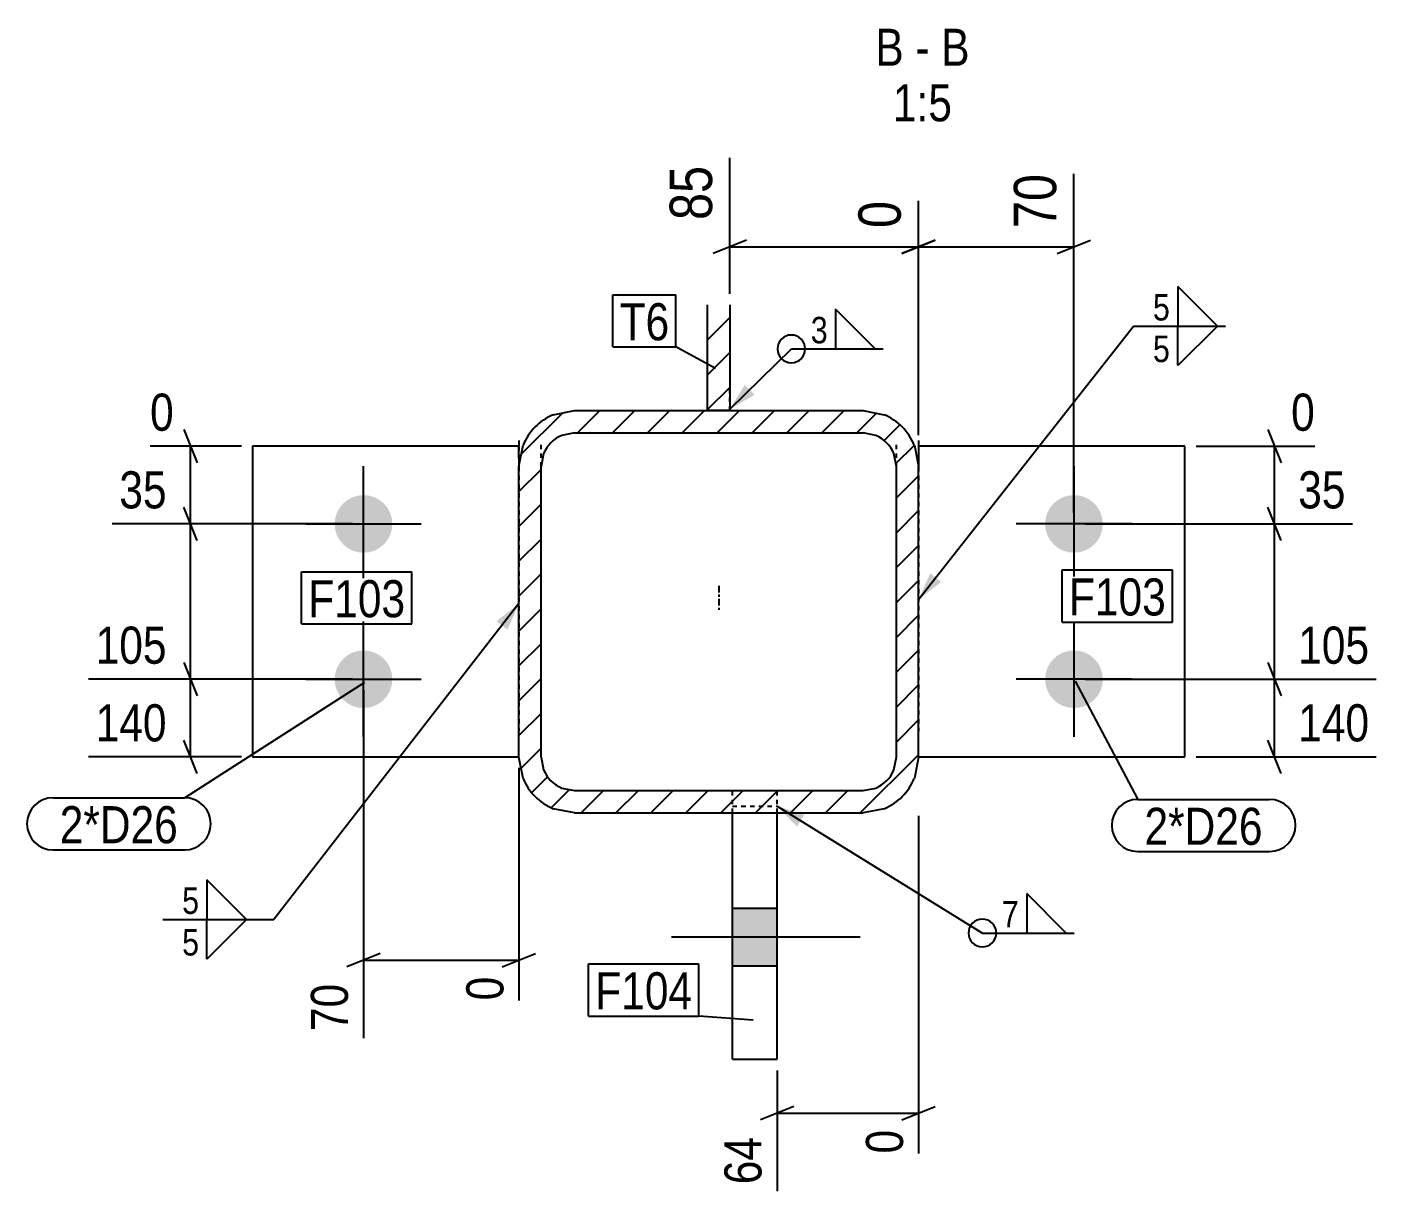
# Model space of a CAD drawing. Header units: millimetres. Extents: x 38 to 39268, y 10 to 1241.
# Drawn here: x 9538 to 10146, y 12 to 537 of the extents above; entities that cross this region are included whole.
import ezdxf

# ---------------------------------------------------------------- set-up
doc = ezdxf.new("R2010")
doc.units = ezdxf.units.MM
doc.linetypes.add('DXK_LINE_DOT2', pattern=[3.9198, 1.9599, -1.9599])
doc.linetypes.add('DXK_LINE_DOT3', pattern=[5.9187, 2.979, -0.9799, 0.9799, -0.9799])
for name, color, linetype in [('MÅLSÆTNING', 7, 'Continuous'), ('STÅL', 7, 'Continuous'), ('TEKST', 7, 'Continuous')]:
    doc.layers.add(name, color=color, linetype=linetype)
doc.styles.add('Arial Narrow', font='ARIALN.TTF', dxfattribs={"height": 0.2})

msp = doc.modelspace()

# ---------------------------------------------------------------- hatches: boundary and pattern name
at = {"layer": 'STÅL', "linetype": 'Continuous'}
h = msp.add_hatch(dxfattribs=at)
h.set_pattern_fill('', scale=3.5, style=0, pattern_type=0)
h.set_pattern_definition([(45, (9844.529, 411.466), (-7.8577, 7.8577), [])])
h.paths.add_polyline_path([(9854.53, 411.47), (9844.53, 411.47), (9844.53, 363.86), (9854.53, 363.86)])
h = msp.add_hatch(dxfattribs=at)
h.set_pattern_fill('', scale=3.5, style=0, pattern_type=0)
h.set_pattern_definition([(45, (9937.626, 348.316), (-7.8577, 7.8577), [])])
h.paths.add_polyline_path([(9939.53, 338.68), (9937.63, 348.32), (9932.21, 356.49), (9924.1, 361.95), (9914.53, 363.86), (9784.53, 363.86), (9774.96, 361.95), (9766.85, 356.49), (9761.43, 348.32), (9759.53, 338.68), (9759.53, 207.7), (9761.43, 198.06), (9766.85, 189.89), (9774.96, 184.43), (9784.53, 182.51), (9914.53, 182.51), (9924.1, 184.43), (9932.21, 189.89), (9937.63, 198.06), (9939.53, 207.7)])
h.paths.add_polyline_path([(9928.39, 201.92), (9925.14, 197.01), (9920.27, 193.74), (9914.53, 192.59), (9784.53, 192.59), (9778.79, 193.74), (9773.92, 197.01), (9770.67, 201.92), (9769.53, 207.7), (9769.53, 338.68), (9770.67, 344.46), (9773.92, 349.36), (9778.79, 352.64), (9784.53, 353.79), (9914.53, 353.79), (9920.27, 352.64), (9925.14, 349.36), (9928.39, 344.46), (9929.53, 338.68), (9929.53, 207.7)])
for points in [[(9689.53, 325.79, -1), (9689.53, 299.79, -1)], [(10009.53, 299.79, -1), (10009.53, 325.79, -1)], [(9689.53, 255.79, -1), (9689.53, 229.79, -1)], [(10009.53, 229.79, -1), (10009.53, 255.79, -1)], [(9875.78, 113.62), (9875.78, 139.62), (9855.78, 139.62), (9855.78, 113.62)]]:
    msp.add_hatch(color=96, dxfattribs=at).paths.add_polyline_path(points)
at = {"layer": 'TEKST', "linetype": 'Continuous'}
for points in [[(9865.64, 371), (9854.53, 364.47), (9861.26, 375.46)], [(9949.71, 286.62), (9939.53, 278.72), (9944.79, 290.48)], [(9749.4, 268.91), (9759.53, 276.88), (9754.34, 265.08)], [(9884.76, 176.41), (9875.78, 185.65), (9888.05, 181.73)]]:
    msp.add_hatch(color=3, dxfattribs=at).paths.add_polyline_path(points)

# ---------------------------------------------------------------- linework, layer by layer
at = {"layer": 'MÅLSÆTNING', "color": 7, "linetype": 'Continuous'}
for p, q in [((9854.53, 416.47), (9854.53, 477.8)), ((10009.53, 317.79), (10009.53, 470.52)), ((9939.53, 352.79), (9939.53, 458.33)), ((9939.53, 352.79), (9939.53, 458.33)), ((9862.03, 440.64), (9847.03, 434.64)), ((9947.03, 440.64), (9932.03, 434.64)), ((9932.03, 434.64), (9947.03, 440.64)), ((10002.03, 434.64), (10017.03, 440.64)), ((9854.53, 437.64), (9939.53, 437.64)), ((9939.53, 437.64), (10009.53, 437.64)), ((9608.56, 355.29), (9614.56, 340.29)), ((10096.84, 355.29), (10102.84, 340.29)), ((9634.53, 347.79), (9593.39, 347.79)), ((9611.56, 312.79), (9611.56, 347.79)), ((10064.53, 347.79), (10118.01, 347.79)), ((10099.84, 312.79), (10099.84, 347.79)), ((9614.56, 305.29), (9608.56, 320.29)), ((9614.56, 305.29), (9608.56, 320.29)), ((10102.84, 305.29), (10096.84, 320.29)), ((10102.84, 305.29), (10096.84, 320.29)), ((9684.53, 312.79), (9576.36, 312.79)), ((9684.53, 312.79), (9576.36, 312.79)), ((9611.56, 242.79), (9611.56, 312.79)), ((10014.53, 312.79), (10135.05, 312.79)), ((10014.53, 312.79), (10135.05, 312.79)), ((10099.84, 242.79), (10099.84, 312.79)), ((9608.56, 250.29), (9614.56, 235.29)), ((9608.56, 250.29), (9614.56, 235.29)), ((10096.84, 250.29), (10102.84, 235.29)), ((10096.84, 250.29), (10102.84, 235.29)), ((9684.53, 242.79), (9565.69, 242.79)), ((9684.53, 242.79), (9565.69, 242.79)), ((9611.56, 207.79), (9611.56, 242.79)), ((9689.53, 237.79), (9689.53, 81.03)), ((10014.53, 242.79), (10145.71, 242.79)), ((10014.53, 242.79), (10145.71, 242.79)), ((10099.84, 207.79), (10099.84, 242.79)), ((9614.56, 200.29), (9608.56, 215.29)), ((10102.84, 200.29), (10096.84, 215.29)), ((9634.53, 207.79), (9565.69, 207.79)), ((10064.53, 207.79), (10145.71, 207.79)), ((9759.53, 202.79), (9759.53, 98.07)), ((9939.53, 181.18), (9939.53, 29.04)), ((9697.03, 119.24), (9682.03, 113.24)), ((9689.53, 116.24), (9759.53, 116.24)), ((9752.03, 113.24), (9767.03, 119.24)), ((9875.78, 66.51), (9875.78, 12)), ((9883.28, 50.2), (9868.28, 44.2)), ((9932.03, 44.2), (9947.03, 50.2)), ((9875.78, 47.2), (9939.53, 47.2))]:
    msp.add_line(p, q, dxfattribs=at)
at = {"layer": 'STÅL', "color": 2, "linetype": 'Continuous'}
for p, q in [((9844.53, 363.86), (9844.53, 411.47)), ((9854.53, 411.47), (9854.53, 363.86)), ((9774.96, 361.95), (9784.53, 363.86)), ((9784.53, 363.86), (9914.53, 363.86)), ((9854.53, 363.86), (9844.53, 363.86)), ((9914.53, 363.86), (9924.1, 361.95)), ((9784.53, 353.79), (9778.79, 352.64)), ((9784.53, 353.79), (9914.53, 353.79)), ((9920.27, 352.64), (9914.53, 353.79)), ((9759.53, 347.79), (9639.53, 347.79)), ((9639.53, 347.79), (9639.53, 207.79)), ((9759.53, 350.4), (9759.53, 347.79)), ((9759.53, 338.68), (9761.43, 348.32)), ((9759.53, 342.37), (9759.53, 347.79)), ((9937.63, 348.32), (9939.53, 338.68)), ((9939.53, 350.4), (9939.53, 347.79)), ((9939.53, 347.79), (9939.53, 342.37)), ((10059.53, 347.79), (9939.53, 347.79)), ((10059.53, 207.79), (10059.53, 347.79)), ((9759.53, 342.37), (9759.53, 338.68)), ((9770.67, 344.46), (9769.53, 338.68)), ((9929.53, 338.68), (9928.39, 344.46)), ((9939.53, 342.37), (9939.53, 338.68)), ((9759.53, 207.7), (9759.53, 338.68)), ((9769.53, 207.7), (9769.53, 338.68)), ((9929.53, 207.7), (9929.53, 338.68)), ((9939.53, 207.7), (9939.53, 338.68)), ((9639.53, 207.79), (9759.51, 207.79)), ((9761.43, 198.06), (9759.53, 207.7)), ((9769.53, 207.7), (9770.67, 201.92)), ((9928.39, 201.92), (9929.53, 207.7)), ((9939.53, 207.7), (9937.63, 198.06)), ((9939.55, 207.79), (10059.53, 207.79)), ((9778.79, 193.74), (9784.53, 192.59)), ((9784.53, 192.59), (9914.53, 192.59)), ((9914.53, 192.59), (9920.27, 193.74)), ((9784.53, 182.51), (9774.96, 184.43)), ((9784.53, 182.51), (9914.53, 182.51)), ((9855.78, 71.51), (9855.78, 182.51)), ((9875.78, 71.51), (9875.78, 182.51)), ((9924.1, 184.43), (9914.53, 182.51)), ((9855.78, 71.51), (9875.78, 71.51))]:
    msp.add_line(p, q, dxfattribs=at)
at = {"layer": 'STÅL', "color": 7, "linetype": 'DXK_LINE_DOT2'}
for p, q in [((9844.53, 363.86), (9844.53, 375.59)), ((9854.53, 363.86), (9854.53, 375.59)), ((9759.53, 347.79), (9759.53, 342.37)), ((9769.53, 338.68), (9769.53, 350.4)), ((9929.53, 338.68), (9929.53, 350.4)), ((9939.53, 347.79), (9939.53, 342.37)), ((9759.53, 342.37), (9759.53, 219.43)), ((9939.53, 342.37), (9939.53, 219.43)), ((9759.53, 207.7), (9759.53, 219.43)), ((9769.53, 207.7), (9769.53, 219.43)), ((9929.53, 207.7), (9929.53, 219.43)), ((9939.53, 207.7), (9939.53, 219.43)), ((9759.53, 207.79), (9759.51, 207.79)), ((9939.53, 207.79), (9939.55, 207.79)), ((9855.78, 182.51), (9855.78, 194.24)), ((9875.78, 182.51), (9875.78, 194.24)), ((9855.78, 185.65), (9875.78, 185.65))]:
    msp.add_line(p, q, dxfattribs=at)
at = {"layer": 'STÅL', "color": 96, "linetype": 'Continuous'}
for p, q in [((9689.53, 286.79), (9689.53, 338.79)), ((10009.53, 338.79), (10009.53, 286.79)), ((9663.53, 312.79), (9715.53, 312.79)), ((10035.53, 312.79), (9983.53, 312.79)), ((9689.53, 216.79), (9689.53, 268.79)), ((10009.53, 268.79), (10009.53, 216.79)), ((9663.53, 242.79), (9715.53, 242.79)), ((10035.53, 242.79), (9983.53, 242.79)), ((9855.78, 139.62), (9875.78, 139.62)), ((9828.28, 126.62), (9913.28, 126.62)), ((9855.78, 113.62), (9875.78, 113.62))]:
    msp.add_line(p, q, dxfattribs=at)
at = {"layer": 'STÅL', "color": 7, "linetype": 'DXK_LINE_DOT3'}
msp.add_line((9849.53, 284.91), (9849.53, 273.19), dxfattribs=at)
at = {"layer": 'STÅL', "color": 2, "linetype": 'Continuous'}
for centre, radius, start, end in [((9784.65, 338.8), 25.09, 112.7149, 157.71377), ((9914.41, 338.8), 25.09, 22.28623, 67.2851), ((9784.6, 338.75), 15.06, 112.7149, 157.71377), ((9914.45, 338.75), 15.06, 22.28623, 67.2851), ((9784.6, 207.63), 15.06, 202.28623, 247.2851), ((9914.45, 207.63), 15.06, 292.7149, 337.71377), ((9784.65, 207.58), 25.09, 202.28623, 247.2851), ((9914.41, 207.58), 25.09, 292.7149, 337.71377)]:
    msp.add_arc(centre, radius, start, end, dxfattribs=at)
at = {"layer": 'TEKST', "color": 3, "linetype": 'Continuous'}
for p, q in [((9939.53, 278.72), (10036.36, 401.97)), ((9854.53, 364.47), (9882.25, 391.67)), ((9759.53, 276.88), (9649.2, 134.53)), ((9875.78, 185.65), (9968.29, 128.4))]:
    msp.add_line(p, q, dxfattribs=at)
for centre in [(9882.25, 391.67), (9968.29, 128.4)]:
    msp.add_arc(centre, 6.25, 90, 270, dxfattribs=at)

# ---------------------------------------------------------------- wipeouts: each hides what was drawn before it
at = {"color": 0, "linetype": 'Continuous'}
for points, layer in [([(9850.53, 478.16), (9822.53, 478.16), (9822.53, 445.78), (9850.53, 445.78)], 'MÅLSÆTNING'), ([(9604.37, 316.29), (9604.37, 340.79), (9576.04, 340.79), (9576.04, 316.29)], 'MÅLSÆTNING'), ([(10135.36, 316.29), (10135.36, 340.79), (10107.03, 340.79), (10107.03, 316.29)], 'MÅLSÆTNING'), ([(9604.37, 246.29), (9604.37, 270.79), (9565.38, 270.79), (9565.38, 246.29)], 'MÅLSÆTNING'), ([(10146.02, 246.29), (10146.02, 270.79), (10107.03, 270.79), (10107.03, 246.29)], 'MÅLSÆTNING'), ([(9604.37, 211.29), (9604.37, 235.79), (9565.38, 235.79), (9565.38, 211.29)], 'MÅLSÆTNING'), ([(10146.02, 211.29), (10146.02, 235.79), (10107.03, 235.79), (10107.03, 211.29)], 'MÅLSÆTNING'), ([(9686.03, 109.05), (9661.53, 109.05), (9661.53, 80.72), (9686.03, 80.72)], 'MÅLSÆTNING'), ([(9872.28, 40.02), (9847.78, 40.02), (9847.78, 11.69), (9872.28, 11.69)], 'MÅLSÆTNING'), ([(9932.87, 519.24), (9932.87, 536.74), (9920.08, 536.74), (9920.08, 519.24)], 'TEKST'), ([(9944.49, 519.24), (9944.49, 536.74), (9938.12, 536.74), (9938.12, 519.24)], 'TEKST'), ([(9962.52, 519.24), (9962.52, 536.74), (9949.74, 536.74), (9949.74, 519.24)], 'TEKST'), ([(9954.63, 494.24), (9954.63, 511.74), (9927.97, 511.74), (9927.97, 494.24)], 'TEKST')]:
    msp.add_wipeout(points, dxfattribs=at).dxf.layer = layer
at = {"color": 0}
for points in [[(10053.73, 403.47), (10053.73, 417.97), (10044.11, 417.97), (10044.11, 403.47)], [(9827.25, 395.54), (9827.25, 413.04), (9804.88, 413.04), (9804.88, 395.54)], [(9899.62, 393.17), (9899.62, 407.67), (9890, 407.67), (9890, 393.17)], [(9605.99, 168.88), (9605.99, 186.38), (9552.7, 186.38), (9552.7, 168.88)], [(10094.58, 168.16), (10094.58, 185.66), (10041.29, 185.66), (10041.29, 168.16)], [(9616.45, 136.03), (9616.45, 150.53), (9606.84, 150.53), (9606.84, 136.03)], [(9985.65, 129.9), (9985.65, 144.4), (9976.04, 144.4), (9976.04, 129.9)], [(9837.61, 94), (9837.61, 111.5), (9793.91, 111.5), (9793.91, 94)]]:
    msp.add_wipeout(points, dxfattribs=at).dxf.layer = 'TEKST'

# ---------------------------------------------------------------- next in the draw order: linework, layer by layer
at = {"layer": 'TEKST', "color": 3, "linetype": 'Continuous'}
for p, q in [((10074.15, 401.97), (10056.3, 419.83)), ((10056.3, 419.83), (10056.3, 401.97)), ((9920.05, 391.67), (9902.19, 409.53)), ((9902.19, 409.53), (9902.19, 391.67)), ((10056.3, 401.97), (10074.15, 401.97)), ((9882.25, 391.67), (9923.62, 391.67)), ((9902.19, 391.67), (9920.05, 391.67)), ((9636.88, 134.53), (9619.02, 152.38)), ((9619.02, 152.38), (9619.02, 134.53)), ((10006.08, 128.4), (9988.23, 146.26)), ((9988.23, 146.26), (9988.23, 128.4)), ((9619.02, 134.53), (9636.88, 134.53)), ((9968.29, 128.4), (10009.65, 128.4)), ((9988.23, 128.4), (10006.08, 128.4))]:
    msp.add_line(p, q, dxfattribs=at)
for centre in [(9882.25, 391.67), (9968.29, 128.4)]:
    msp.add_arc(centre, 6.25, 270, 90, dxfattribs=at)

# ---------------------------------------------------------------- next in the draw order: texts
at = {"layer": 'MÅLSÆTNING', "color": 3, "linetype": 'Continuous', "style": 'Arial Narrow'}
for s, height, p in [('85', 19.089, (9846.53, 449.78)), ('70', 16.702, (9682.53, 84.22)), ('64', 16.702, (9868.78, 15.19))]:
    msp.add_text(s, height=height, rotation=90.00021, dxfattribs=at).set_placement(p)
for s, p in [('35', (9579.54, 319.79)), ('35', (10110.53, 319.79)), ('105', (9568.88, 249.79)), ('105', (10110.53, 249.79)), ('140', (9568.88, 214.79)), ('140', (10110.53, 214.79))]:
    msp.add_text(s, height=16.702, dxfattribs=at).set_placement(p)
at = {"layer": 'TEKST', "color": 3, "linetype": 'Continuous', "style": 'Arial Narrow'}
for s, height, p in [('B', 16.7, (9920.08, 519.24)), ('B', 16.7, (9949.74, 519.24)), ('-', 16.7, (9938.12, 519.24)), ('1:5', 16.702, (9927.97, 494.24))]:
    msp.add_text(s, height=height, dxfattribs=at).set_placement(p)
at = {"layer": 'TEKST', "color": 3, "style": 'Arial Narrow'}
for s, p in [('5', (10045.11, 404.47)), ('3', (9891, 394.17)), ('5', (9607.84, 137.03)), ('7', (9977.04, 130.9))]:
    msp.add_text(s, height=11.93, dxfattribs=at).set_placement(p)

# ---------------------------------------------------------------- next in the draw order: wipeouts: each hides what was drawn before it
at = {"color": 0, "linetype": 'Continuous'}
for points in [[(10005.53, 474.52), (9977.53, 474.52), (9977.53, 442.14), (10005.53, 442.14)], [(9935.53, 462.33), (9907.53, 462.33), (9907.53, 442.14), (9935.53, 442.14)], [(9607.56, 351.29), (9607.56, 375.79), (9589.89, 375.79), (9589.89, 351.29)], [(10121.51, 351.29), (10121.51, 375.79), (10103.84, 375.79), (10103.84, 351.29)], [(9756.03, 112.24), (9731.53, 112.24), (9731.53, 94.57), (9756.03, 94.57)], [(9936.03, 43.2), (9911.53, 43.2), (9911.53, 25.54), (9936.03, 25.54)]]:
    msp.add_wipeout(points, dxfattribs=at).dxf.layer = 'MÅLSÆTNING'
at = {"color": 0}
for points in [[(9827.25, 395.54), (9827.25, 413.04), (9804.88, 413.04), (9804.88, 395.54)], [(9708.35, 270.73), (9708.35, 288.23), (9664.65, 288.23), (9664.65, 270.73)], [(10050.98, 271.53), (10050.98, 289.03), (10007.28, 289.03), (10007.28, 271.53)], [(9605.99, 168.88), (9605.99, 186.38), (9552.7, 186.38), (9552.7, 168.88)], [(10094.58, 168.16), (10094.58, 185.66), (10041.29, 185.66), (10041.29, 168.16)], [(9837.61, 94), (9837.61, 111.5), (9793.91, 111.5), (9793.91, 94)]]:
    msp.add_wipeout(points, dxfattribs=at).dxf.layer = 'TEKST'

# ---------------------------------------------------------------- next in the draw order: linework, layer by layer
at = {"layer": 'TEKST', "color": 7, "linetype": 'Continuous'}
for p, q in [((9801.88, 416.04), (9830.25, 416.04)), ((9801.88, 392.54), (9801.88, 416.04)), ((9830.25, 392.54), (9830.25, 416.04)), ((9801.88, 392.54), (9830.25, 392.54)), ((9848, 382.89), (9830.25, 392.54)), ((9689.93, 241.29), (9608.99, 189.38)), ((10010.1, 241.97), (10038.29, 188.66)), ((9549.7, 189.38), (9608.99, 189.38)), ((10038.29, 188.66), (10097.58, 188.66)), ((9549.7, 165.88), (9608.99, 165.88)), ((10038.29, 165.16), (10097.58, 165.16)), ((9790.91, 114.5), (9840.61, 114.5)), ((9790.91, 91), (9790.91, 114.5)), ((9840.61, 91), (9840.61, 114.5)), ((9790.91, 91), (9840.61, 91)), ((9865.04, 89.12), (9840.61, 91))]:
    msp.add_line(p, q, dxfattribs=at)
for centre, start, end in [((9549.7, 177.63), 90, 270), ((9608.99, 177.63), 270, 90), ((10038.29, 176.91), 90, 270), ((10097.58, 176.91), 270, 90)]:
    msp.add_arc(centre, 11.75, start, end, dxfattribs=at)

# ---------------------------------------------------------------- next in the draw order: texts
at = {"layer": 'MÅLSÆTNING', "color": 3, "linetype": 'Continuous', "style": 'Arial Narrow'}
for s, height, p in [('70', 19.089, (10001.53, 446.14)), ('0', 19.09, (9931.53, 446.14)), ('0', 16.7, (9752.53, 98.07)), ('0', 16.7, (9932.53, 29.04))]:
    msp.add_text(s, height=height, rotation=90.00021, dxfattribs=at).set_placement(p)
for p in [(9593.39, 354.79), (10107.34, 354.79)]:
    msp.add_text('0', height=16.7, dxfattribs=at).set_placement(p)
at = {"layer": 'TEKST', "color": 3, "style": 'Arial Narrow'}
for s, p in [('T6', (9804.88, 395.54)), ('2*D26', (9552.7, 168.88)), ('2*D26', (10041.29, 168.16)), ('F104', (9793.91, 94))]:
    msp.add_text(s, height=16.702, dxfattribs=at).set_placement(p)

# ---------------------------------------------------------------- next in the draw order: wipeouts: each hides what was drawn before it
at = {"color": 0, "linetype": 'Continuous'}
for points in [[(10053.73, 384.72), (10053.73, 399.22), (10044.11, 399.22), (10044.11, 384.72)], [(9616.45, 117.28), (9616.45, 131.78), (9606.84, 131.78), (9606.84, 117.28)]]:
    msp.add_wipeout(points, dxfattribs=at).dxf.layer = 'TEKST'
at = {"color": 0}
for points in [[(9708.35, 270.73), (9708.35, 288.23), (9664.65, 288.23), (9664.65, 270.73)], [(10050.98, 271.53), (10050.98, 289.03), (10007.28, 289.03), (10007.28, 271.53)]]:
    msp.add_wipeout(points, dxfattribs=at).dxf.layer = 'TEKST'

# ---------------------------------------------------------------- next in the draw order: linework, layer by layer
at = {"layer": 'TEKST', "color": 3, "linetype": 'Continuous'}
for p, q in [((10036.36, 401.97), (10077.73, 401.97)), ((10056.3, 401.97), (10074.15, 401.97)), ((10074.15, 401.97), (10056.3, 384.12)), ((10056.3, 384.12), (10056.3, 401.97)), ((9599.09, 134.53), (9649.2, 134.53)), ((9619.02, 134.53), (9636.88, 134.53)), ((9636.88, 134.53), (9619.02, 116.67)), ((9619.02, 116.67), (9619.02, 134.53))]:
    msp.add_line(p, q, dxfattribs=at)
at = {"layer": 'TEKST', "color": 7, "linetype": 'Continuous'}
for p, q in [((10004.28, 292.03), (10053.98, 292.03)), ((10004.28, 268.53), (10004.28, 292.03)), ((10053.98, 268.53), (10053.98, 292.03)), ((9661.65, 291.23), (9711.35, 291.23)), ((9661.65, 267.73), (9661.65, 291.23)), ((9711.35, 267.73), (9711.35, 291.23)), ((9661.65, 267.73), (9711.35, 267.73)), ((10004.28, 268.53), (10053.98, 268.53))]:
    msp.add_line(p, q, dxfattribs=at)

# ---------------------------------------------------------------- next in the draw order: texts
at = {"layer": 'TEKST', "color": 3, "linetype": 'Continuous', "style": 'Arial Narrow'}
for p in [(10045.11, 385.72), (9607.84, 118.28)]:
    msp.add_text('5', height=11.93, dxfattribs=at).set_placement(p)
at = {"layer": 'TEKST', "color": 3, "style": 'Arial Narrow'}
for p in [(9664.65, 270.73), (10007.28, 271.53)]:
    msp.add_text('F103', height=16.702, dxfattribs=at).set_placement(p)

doc.saveas('drawing.dxf')
